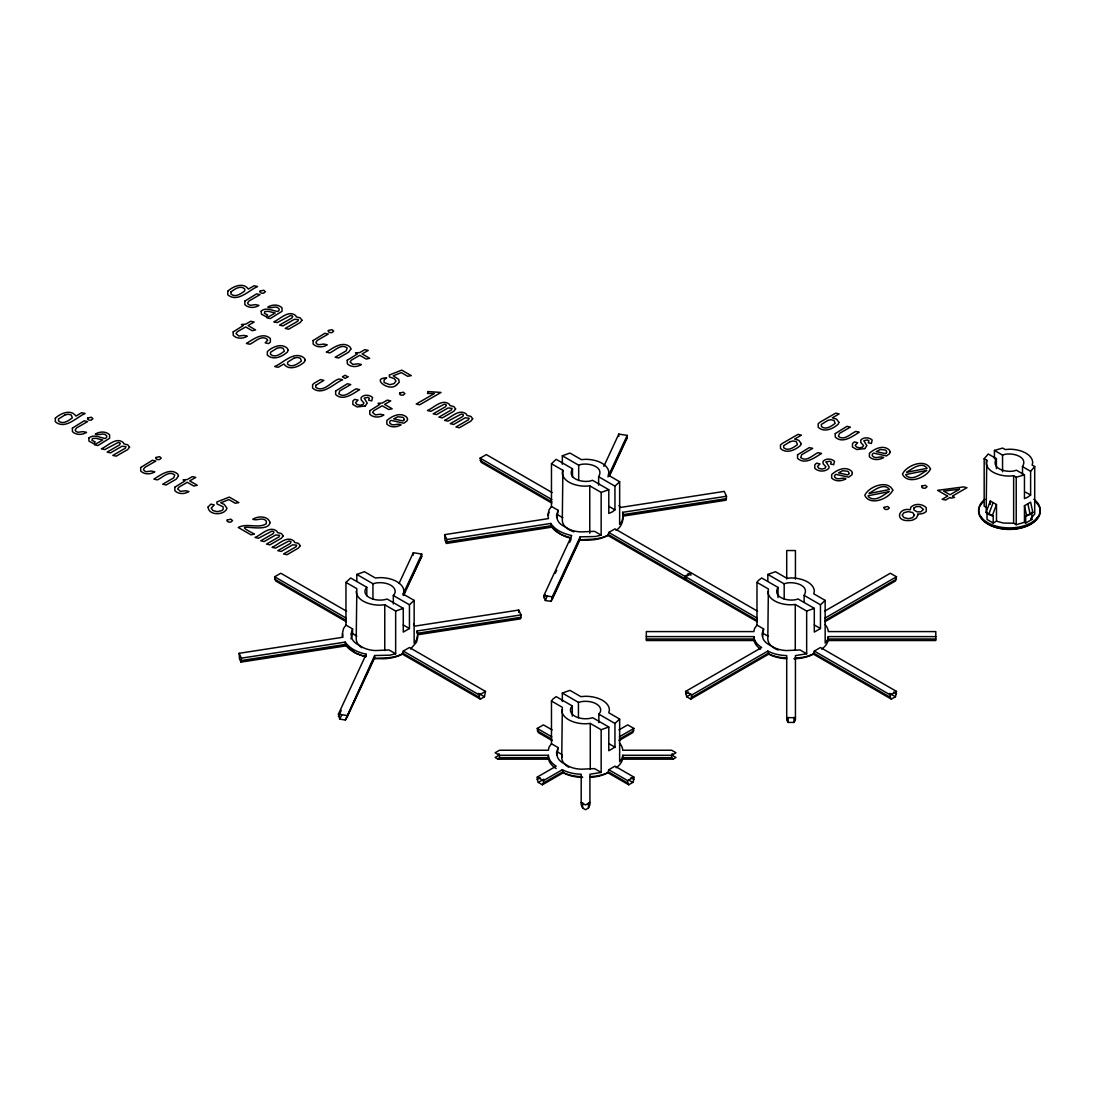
<?xml version="1.0" encoding="UTF-8"?>
<svg xmlns="http://www.w3.org/2000/svg" width="1095" height="1095" viewBox="0 0 1095 1095"><rect width="100%" height="100%" fill="white"/><g stroke="black" fill="none" stroke-linecap="round" stroke-linejoin="round"><path stroke-width="1.5" d="M342.27 636.482L342.844 633.964M361.802 647.692A23.83 13.756 0 0 1 356.217 638.85L356.847 588.672L345.965 582.389L350.66 577.982L366.784 587.29L366.784 595.762M350.989 638.85L352.576 633.663L352.576 628.927L345.965 625.108L345.965 582.389M417.838 636.482L416.552 642.122L410.557 649.048M572.507 477.242L572.507 468.769L556.164 459.325L551.469 463.746L562.871 470.316L562.31 472.739A23.255 13.427 0 0 0 585.565 486.166L589.767 485.851L601.155 492.421L608.793 489.711L608.793 513.445L612.283 511.899L614.952 509.887L614.952 486.153L619.647 481.745L608.259 475.162L608.806 472.739A23.255 13.427 0 0 0 585.565 459.311L581.363 459.64L569.975 453.056L562.337 455.766L562.337 464.253M557.068 517.689L558.094 510.27L551.469 506.451L551.469 463.746M562.871 470.316L562.31 520.207A23.255 13.427 0 0 0 573.931 531.828M568.716 767.225A23.83 13.756 0 0 1 561.735 757.494L562.351 707.315L551.469 701.033L552.838 699.13L556.164 696.625L572.288 705.933L572.288 716.103M557.068 754.989L558.094 747.57L551.469 743.751L551.469 701.033M561.735 757.494L562.351 754.784L558.094 752.32M619.51 743.081A29.387 16.959 0 0 1 622.768 750.239L671.632 750.239L675.985 752.758L671.632 755.276L622.768 755.276L622.056 758.397L619.647 761.75L619.647 719.045L608.779 712.763L609.395 710.039A23.83 13.756 0 0 0 585.565 696.283L580.843 696.639L569.975 690.356L562.337 693.067L562.337 701.539M778.162 650.019A23.255 13.427 0 0 1 767.814 638.85L768.375 588.959L756.987 582.389L758.356 580.487L761.682 577.982L778.011 587.413L778.011 597.583M762.585 636.332L763.598 628.927L756.987 625.108L756.987 582.389M935.814 636.619L828.285 636.619L827.56 639.754L825.165 643.107L825.165 600.388L813.763 593.818L814.324 591.396A23.255 13.427 0 0 0 791.069 577.968L786.867 578.283L775.479 571.713L767.841 574.423L767.841 581.199M996.395 468.646L996.395 458.668L988.265 453.987L984.172 458.737L986.746 460.228L986.198 462.651A23.255 13.427 0 0 0 1009.439 476.079L1013.641 475.75L1016.215 477.242L1024.455 474.874L1024.455 498.608L1027.945 497.062L1030.614 495.049L1030.614 471.315L1034.707 466.552L1032.147 465.074L1032.695 462.651A23.255 13.427 0 0 0 1009.439 449.224L1005.237 449.552L1002.678 448.06L994.438 450.428L994.438 458.901M986.746 460.228L986.198 510.106L986.978 513.582M347.512 645.626L240.996 662.105L241.365 658.163L239.121 653.304L342.981 637.235L342.27 634.101L343.556 628.462L345.965 625.108M570.988 538.302C564.089 536.577 556.89 533.197 553.016 526.969L446.5 543.448L446.883 539.52L444.625 534.647L548.499 518.578L547.774 515.458L549.06 509.805L551.469 506.451M413.472 624.164L414.868 626.107L518.729 610.052L520.987 614.911L520.618 618.839L417.482 634.799M618.976 505.52L620.372 507.464L724.247 491.395L726.505 496.254L726.122 500.196L622.987 516.142M402.371 654.112L480.349 699.13L484.455 696.749L485.482 691.41L409.448 647.515L403.275 651.073L402.371 654.112A29.25 16.89 0 0 1 382.963 658.752L373.942 658.506L345.404 720.004L339.779 719.141L338.382 714.173L366.209 654.208C358.311 652.483 349.88 649.034 345.24 642.094L241.365 658.163M607.876 772.755L628.722 784.786L632.828 782.419L633.854 779.448L633.854 777.08L614.952 766.158L608.793 769.73L607.876 772.755A29.25 16.89 0 0 1 590 777.354M895.477 696.749L896.504 691.41L820.47 647.515L814.297 651.073L813.393 654.112A29.25 16.89 0 0 1 793.971 658.752L795.435 657.958A29.387 16.959 0 0 0 814.297 653.441L890.331 697.351L891.357 699.13L895.477 696.749L889.592 693.354M986.006 512.487L990.332 500.976L996.491 504.535L996.491 521.152L993.206 523.04L987.033 519.482L987.033 512.364L986.006 512.487L993.206 515.923L993.206 523.04M993.001 502.988L988.689 514.499L993.206 515.923M992.179 516.046L996.491 504.535M499.019 753.675L498.047 755.824L495.132 757.494L498.047 759.177L549.43 759.177M542.408 784.786L543.435 783.007L562.337 772.098A29.387 16.959 0 0 0 581.199 776.615L582.649 777.395A29.25 16.89 0 0 1 563.241 772.755L542.408 784.786L538.288 782.419L537.262 779.448L537.262 777.08L543.435 780.639L562.337 769.73A29.387 16.959 0 0 0 581.199 774.233L581.199 804.811L582.649 808.028L585.565 809.711L588.467 808.028L589.918 804.811L589.918 774.233L601.155 772.44L601.155 729.722L590.273 723.439L585.565 723.795A23.83 13.756 0 0 1 561.735 710.039M399.032 583.484L413.308 552.729L421.726 554.043L421.726 556.411L403.891 594.859M338.382 716.541L341.229 710.395M339.779 719.141L341.927 714.529M345.404 720.004L374.641 655.508L389.834 655.18L395.651 653.783L395.651 611.065L384.769 604.796L380.047 605.152A23.83 13.756 0 0 1 356.217 591.396M403.165 594.01L421.726 554.043M403.193 595.461L405.342 590.848M406.765 587.782L421.726 556.411M346.8 717.855L374.641 657.876L374.641 655.508M601.155 492.421L601.155 535.14L595.338 536.523L580.145 536.851L580.145 539.233L552.304 599.198L550.908 601.36L545.296 600.484L543.886 595.529L571.727 535.551C563.815 533.826 555.398 530.391 550.744 523.451L446.883 539.52M603.824 466.374L618.812 434.085L627.23 435.386L627.23 437.767L609.395 476.202M543.886 597.897L545.31 594.818M555.302 573.287L556.739 570.221M569.578 542.545L571.001 539.465M545.296 600.484L547.432 595.872M552.304 599.198L552.304 596.83L580.145 536.851M607.971 476.9L627.23 435.386M550.908 601.36L579.447 539.862L589.918 539.315A29.387 16.959 0 0 0 608.793 534.798L684.827 578.694L685.853 580.473L607.876 535.455A29.25 16.89 0 0 1 588.467 540.095L579.447 539.862M609.422 475.271L625.122 441.449M618.962 729.913L627.695 724.876L633.854 728.435L632.828 732.582L618.935 740.603M646.324 636.619L753.866 636.619A29.387 16.959 0 0 0 761.682 647.515L685.634 691.41L686.661 696.749L690.781 699.13L691.807 694.969L767.841 651.073A29.387 16.959 0 0 0 786.716 655.59L786.716 720.045L788.167 722.413L793.971 722.413L795.435 720.045L795.435 655.59L806.659 653.783L806.659 611.065L795.271 604.495L791.069 604.81A23.255 13.427 0 0 1 767.814 591.396M824.535 611.229L890.331 573.232L896.504 576.791L895.477 580.952L824.85 621.714M625.834 439.916L627.23 437.767M366.784 587.29L365.456 589.137A15.111 8.719 0 0 0 383.962 599.814L387.165 599.061L403.275 608.355L403.275 632.089L409.448 628.53L409.448 604.796L414.143 600.388L403.261 594.12L403.891 591.396A23.83 13.756 0 0 0 380.047 577.626L375.339 577.996L364.457 571.713L356.819 574.423L356.819 581.199M352.576 628.927L350.989 634.101L351.563 636.619A20.668 11.935 0 0 0 356.819 643.956L362.992 647.515A20.668 11.935 0 0 0 375.695 650.553L389.026 649.965L395.651 653.783M393.324 603.975L393.324 595.488L394.652 593.654A15.111 8.719 0 0 0 376.146 582.964L372.943 583.731L356.819 574.423M572.507 468.769C566.074 479.473 585.031 483.661 592.45 480.281L608.793 489.711M558.094 510.27L556.493 515.458L557.068 517.976A20.668 11.935 0 0 0 562.337 525.313L568.497 528.871A20.668 11.935 0 0 0 581.199 531.91L594.544 531.321L601.155 535.14M598.609 485.195L598.609 476.722C605.056 466.005 586.099 461.816 578.68 465.211L562.337 455.766M572.288 705.933L570.96 707.781A15.111 8.719 0 0 0 589.48 718.471L592.669 717.704L608.793 727.012L608.793 750.746L614.952 747.187L614.952 723.453L619.647 719.045M551.469 743.751L549.06 747.105L548.349 750.239L499.498 750.239L495.132 752.758L499.498 755.276L548.349 755.276A29.387 16.959 0 0 0 556.164 766.158L537.262 777.08M558.094 747.57L556.493 752.758L557.068 755.276A20.668 11.935 0 0 0 562.337 762.599L568.497 766.158A20.668 11.935 0 0 0 581.199 769.196L594.544 768.608L601.155 772.44M598.842 722.618L598.842 714.145L600.156 712.297A15.111 8.719 0 0 0 581.65 701.608L578.447 702.374L562.337 693.067M778.011 587.413C771.578 598.13 790.535 602.305 797.954 598.924L814.297 608.355L814.297 632.089L820.47 628.53L820.47 604.796L825.165 600.388M756.987 625.108L754.578 628.462L753.866 631.582L646.324 631.582L646.324 640.534L754.907 640.534M763.598 628.927L762.01 634.101L762.585 636.619A20.668 11.935 0 0 0 767.841 643.956L774.014 647.515A20.668 11.935 0 0 0 786.716 650.553L800.048 649.965L806.659 653.783M804.127 602.14L804.127 595.365C810.56 584.648 791.603 580.473 784.184 583.854L767.841 574.423M996.395 458.668C989.948 469.385 1008.906 473.574 1016.324 470.179L1024.455 474.874M1022.497 474.929L1022.497 466.621C1028.93 455.917 1009.973 451.729 1002.555 455.109L994.438 450.428M498.047 759.177L499.498 757.644L499.498 755.276M373.942 658.506L384.413 657.958A29.387 16.959 0 0 0 403.275 653.441L479.323 697.351L480.349 699.13M365.21 406.012L367.236 403.083L364.197 398.156L367.756 397.362L369.302 398.251L368.645 400.195L371.752 400.893L372.546 397.485C369.658 394.624 363.868 394.323 361.104 397.54L361.213 399.921L363.951 402.987L362.938 404.575L360.022 405.259L356.956 404.52L355.588 402.645L358.065 400.113L354.643 399.346L352.918 400.948L352.823 404.452L357.162 406.943L365.155 406.026M864.831 448.594L866.857 445.665L863.818 440.737L867.391 439.944L868.937 440.833L868.267 442.777L871.374 443.475L872.181 440.067C869.279 437.206 863.49 436.905 860.725 440.122L860.848 442.503L863.585 445.569L862.559 447.157L859.643 447.841L856.577 447.102L855.209 445.227L857.686 442.695L854.278 441.928L852.54 443.53L852.444 447.034L856.783 449.525L864.79 448.621M396.541 384.934L399.223 382.264L398.744 379.349L393.214 375.818L401.331 372.628L407.668 376.283L411.282 375.626L401.742 370.124L389.259 375.051L389.478 376.967L394.255 378.624L396.007 381.087L394.063 383.647L389.765 384.673L384.112 382.511L384.085 379.801L386.686 377.939C370.411 377.707 389.478 392.503 396.5 384.947M616.061 530.404C622.234 526.531 624.054 519.03 622.631 512.323L726.505 496.254M1025.687 523.04L1024.455 522.329L1024.455 505.726L1030.614 502.167L1032.872 512.487L1025.687 515.923L1025.687 523.04L1031.846 519.482L1031.846 512.364L1032.872 512.487M607.876 535.455L608.793 532.43L614.952 528.871L691 572.767L684.827 576.326L608.793 532.43M64.865 415.005L58.473 418.974L58.569 421.028C62.853 424.901 68.752 420.576 72.311 417.838L71.202 414.937L68.082 414.225L64.947 414.95M276.857 348.347L270.479 352.316L270.575 354.383C274.859 358.257 280.744 353.931 284.317 351.194L283.194 348.292L280.087 347.567L276.953 348.306M293.939 358.202L287.561 362.185L287.643 364.238C291.927 368.112 297.826 363.786 301.385 361.049L300.276 358.147L297.156 357.422L294.021 358.161M346.266 621.714L275.653 580.952L274.626 576.791L280.785 573.232L346.595 611.229M551.784 503.07L481.157 462.295L480.13 458.148L486.289 454.589L552.099 492.572M790.001 441.737L783.623 445.706L783.719 447.759C787.989 451.633 793.889 447.321 797.447 444.584L796.339 441.682L793.218 440.957L790.084 441.682M827.697 420.507L821.318 424.477L821.414 426.53C825.698 430.403 831.584 426.092 835.156 423.354L834.034 420.439L830.927 419.727L827.793 420.453M403.275 651.073L479.323 694.969L485.482 691.41M757.288 621.714L686.661 580.952L685.634 576.791L691.807 573.232L757.603 611.229M552.181 740.603L538.288 732.582L537.262 728.435L543.435 724.876L552.154 729.913M537.262 779.448L540.177 777.765M685.634 693.792L688.563 692.095M538.288 782.419L543.845 779.202M686.661 696.749L691.082 694.203M619.318 736.826L633.854 728.435M824.85 618.169L896.504 576.791M619.318 739.193L633.854 730.803M691.807 697.351L767.841 653.441A29.387 16.959 0 0 0 786.716 657.958M824.85 620.536L896.504 579.173M690.781 699.13L768.758 654.112A29.25 16.89 0 0 0 786.621 658.711M589.918 802.443L585.565 804.962L581.199 802.443M608.793 769.73L627.695 780.639L633.854 777.08M621.686 759.177L673.083 759.177L675.985 757.494L673.083 755.824L672.111 753.675M814.297 651.073L890.331 694.969L896.504 691.41M403.275 608.355L395.651 611.065M814.297 608.355L806.659 611.065M1025.687 515.923L1030.203 514.499L1027.945 504.179M1024.455 522.329L1016.215 524.697L1013.641 523.218L1003.431 523.082L996.491 521.152M608.793 727.012L601.155 729.722M446.883 541.888L550.744 525.819C555.124 532.389 562.994 535.852 570.454 537.631M622.631 514.705L726.505 498.636M520.987 617.279L417.127 633.348L417.127 630.98L520.987 614.911M241.365 660.531L345.24 644.462C349.88 651.415 358.311 654.851 366.209 656.576L366.209 654.208M646.324 639.001L753.866 639.001A29.387 16.959 0 0 0 760.477 649.089M821.661 649.089A29.387 16.959 0 0 0 828.285 639.001L935.814 639.001M827.231 640.534L935.814 640.534L935.814 631.582L828.285 631.582A29.387 16.959 0 0 0 825.014 624.437M786.716 717.677L795.435 717.677M499.498 757.644L548.349 757.644A29.387 16.959 0 0 0 556.164 768.539M616.157 767.746A29.387 16.959 0 0 0 622.768 757.644L671.632 757.644L673.083 759.177M543.886 595.529L552.304 596.83M338.382 714.173L346.8 715.473M365.47 656.959L355.41 653.085L348.292 646.721M1022.497 466.621L1030.614 471.315M1025.687 492.202L1030.614 495.049M1031.846 519.482L1030.614 518.77L1034.707 514.02L1034.707 466.552M986.746 507.683L984.172 506.205L984.172 458.737M598.609 476.722L614.952 486.153M804.127 595.365L820.47 604.796M608.793 506.328L614.952 509.887M814.297 624.971L820.47 628.53M688.071 573.451L691 575.135M893.575 692.095L896.504 693.792M480.13 458.148L551.784 499.512M685.634 576.791L757.288 618.169M480.13 460.516L551.784 501.88M685.634 579.173L757.288 620.536M813.393 654.112L891.357 699.13M558.094 515.02L562.871 517.771M763.598 633.663L768.375 636.428M685.634 691.41L691.807 694.969M393.324 595.488L409.448 604.796M598.842 714.145L614.952 723.453M403.275 624.971L409.448 628.53M608.793 743.614L614.952 747.187M630.953 777.765L633.854 779.448M478.57 693.354L484.455 696.749M628.667 780.01L632.828 782.419M274.626 576.791L346.28 618.169M537.262 728.435L551.812 736.826M274.626 579.173L346.28 620.536M537.262 730.803L551.812 739.193M628.722 784.786L627.695 783.007L608.793 772.098A29.387 16.959 0 0 1 589.918 776.615M352.576 633.663L356.847 636.127M768.758 654.112L767.841 651.073M563.241 772.755L562.337 769.73M446.5 543.448L444.994 540.205L444.625 534.647M240.996 662.105L239.49 658.861L239.121 653.304M622.631 512.323L623.342 515.458L622.056 521.097L619.647 524.464L619.647 481.745M417.127 630.98L417.838 634.101L416.552 639.754L414.143 643.107L414.143 600.388M1024.455 505.726L1026.713 516.046M1016.215 477.242L1016.215 524.697M1013.641 475.75L1013.641 523.218M1002.555 455.109L1002.555 471.726M990.332 500.976L990.332 504.302M890.331 694.969L890.331 697.351M828.285 636.619L828.285 639.001M795.435 579.063L795.435 550.539L786.716 550.539L786.716 579.063M795.271 604.495L795.271 650.266M793.971 717.389L793.971 722.413M788.167 717.389L788.167 722.413M784.184 583.854L784.184 599.116M753.866 636.619L753.866 639.001M684.827 576.326L684.827 578.694M671.632 755.276L671.632 757.644M627.695 780.639L627.695 783.007M622.768 755.276L622.768 757.644M618.812 434.085L618.812 436.453M590.273 723.439L590.273 769.21M589.767 485.851L589.767 533.306M588.467 802.922L588.467 808.028M582.649 802.922L582.649 808.028M578.68 465.211L578.68 480.459M578.447 702.374L578.447 717.636M550.744 523.451L550.744 525.819M548.349 755.276L548.349 757.644M543.435 780.639L543.435 783.007M518.729 610.052L518.729 612.42M479.323 694.969L479.323 697.351M413.308 552.729L413.308 555.11M384.769 604.796L384.769 650.553M372.943 583.731L372.943 598.979M345.24 642.094L345.24 644.462M548.349 515.307A29.387 16.959 0 0 1 549.06 512.186M1033.885 499.279A30.811 17.78 0 0 1 1030.258 523.218A30.811 17.78 0 0 1 988.634 523.218A30.811 17.78 0 0 1 985.007 499.279M1036.116 502.4A30.811 17.78 0 0 1 1014.791 528.817A30.811 17.78 0 0 1 979.108 508.203M979.683 506.698A30.811 17.78 0 0 1 982.762 502.4M1037.786 516.867A29.346 16.945 0 0 1 1009.439 529.419A29.346 16.945 0 0 1 981.106 516.867M917.815 515.102L916.364 518.044L913.49 519.728A8.212 4.736 0 0 1 908.398 520.577C894.259 521.206 898.557 507.067 910.342 509.777L910.807 507.245C914.845 503.166 922.154 503.714 926.165 507.574L926.315 511.201A7.911 4.572 0 0 1 918.924 514.034L917.596 513.966L917.815 515.102M892.808 490.136C889.181 498.731 869.964 506.424 864.776 495.378C868.403 486.782 887.621 479.076 892.808 490.136M930.504 468.893C926.876 477.502 907.659 485.195 902.472 474.149C906.112 465.553 925.33 457.847 930.504 468.893M208.118 506.985C208.187 515.663 224.598 515.704 226.98 508.258L224.27 504.412L220.779 502.783L228.91 499.594L235.233 503.248L238.861 502.605L229.307 497.089L216.824 502.016L217.043 503.946L223.065 506.766L223.188 509.367L221.642 510.626L217.33 511.652L213.005 510.612L211.225 508.121L214.264 504.904L210.842 504.138L208.118 506.985M270.027 522.479C268.33 535.428 225.529 519.098 254.423 534.059L251.015 534.839L238.272 527.475C247.073 522.657 258.269 528.926 266.29 523.766L266.304 521.097C262.554 516.58 257.174 521.22 252.794 519.249C257.818 515.868 268.001 515.731 270.027 522.479M428.022 391.558L427.529 393.461L434.387 393.543L416.209 404.028L419.631 404.808L441.025 392.448L428.022 391.558M230.908 291.995L231.004 294.049C235.288 297.922 241.174 293.611 244.746 290.873L244.705 288.861C240.407 284.919 234.494 289.231 230.908 291.995M826.123 461.967L829.161 466.908L828.682 468.496C825.041 472.068 818.307 471.863 814.748 468.263L814.831 464.759L816.569 463.171L819.991 463.938L817.513 466.47L818.868 468.332L821.948 469.084L824.85 468.386L825.876 466.812L823.139 463.732L823.029 461.365C825.794 458.148 831.584 458.435 834.472 461.296L833.678 464.704L830.571 464.02L831.228 462.063L829.681 461.173L826.123 461.967M407.532 419.18L406.998 420.904L403.836 423.217L391.093 420.384A4.613 2.655 0 0 0 389.998 423.313C393.119 426.927 397.485 422.738 401.071 424.805C396.855 427.447 390.518 427.816 386.836 424.08L386.836 420.576C391.942 415.895 401.003 411.706 406.888 417.4L407.532 419.18M852.375 473.136L851.855 474.874L848.68 477.174L835.95 474.354A4.613 2.655 0 0 0 834.855 477.283C837.962 480.897 842.329 476.708 845.915 478.775C841.699 481.417 835.362 481.773 831.68 478.036L831.68 474.532C836.785 469.851 845.86 465.662 851.746 471.356L852.375 473.136M890.084 451.906L889.551 453.631L886.389 455.944L873.646 453.111A4.613 2.655 0 0 0 872.551 456.04C875.671 459.654 880.038 455.465 883.624 457.532C879.408 460.174 873.071 460.543 869.389 456.807L869.389 453.303C874.494 448.621 883.555 444.433 889.441 450.127L890.084 451.906M914.434 515.211L912.559 517.689L908.33 518.674L904.005 517.634L902.184 515.129L903.977 512.665L908.193 511.611L912.765 512.569L914.434 515.211M72.407 428.09L72.421 431.594C76.075 435.29 82.344 435.085 86.519 432.388L83.11 431.622L78.087 432.265A4.599 2.655 0 0 1 75.227 429.829L76.554 427.953L87.559 421.602L84.137 420.836L72.407 428.09M140.694 467.51L140.707 471.028C144.362 474.724 150.631 474.518 154.806 471.808L151.384 471.042L146.374 471.685A4.599 2.655 0 0 1 143.5 469.249L144.841 467.387L155.846 461.036L152.424 460.256L140.694 467.51M178.458 475.969L176.158 479.199L166.153 484.975L162.731 484.209L173.735 477.858L174.735 474.984C169 470.138 162.361 477.762 157.324 479.884L153.916 479.117C160.459 475.079 170.478 467.25 177.869 474.217L178.458 475.969M174.83 487.22L174.858 490.738C178.499 494.434 184.768 494.228 188.942 491.532L185.534 490.752L180.442 491.381L177.65 488.959L178.991 487.097L187.313 482.293L193.815 486.043L197.237 485.263L189.695 480.91L195.786 477.393L192.378 476.626L187.313 479.542L183.098 479.856L184.945 480.91L174.83 487.22M233.194 331.867L233.208 335.385C236.862 339.08 243.131 338.875 247.306 336.179L243.898 335.398L238.806 336.028L236.014 333.605L237.341 331.744L245.677 326.94L252.178 330.69L255.587 329.91L248.045 325.557L254.149 322.039L250.741 321.273L245.677 324.188L241.461 324.503L243.295 325.557L233.194 331.867M244.828 301.111L244.856 304.629C248.497 308.325 254.779 308.119 258.954 305.423L255.532 304.643L250.509 305.3A4.599 2.655 0 0 1 247.648 302.85L248.989 300.988L259.994 294.637L256.572 293.871L244.828 301.111M288.026 350.181L287.451 351.947C282.346 356.669 273.23 360.789 267.331 355.081L267.331 351.577C272.45 346.882 281.538 342.708 287.438 348.429L288.026 350.181M313.115 340.545L313.143 344.049C316.784 347.745 323.052 347.539 327.241 344.843L323.819 344.076L318.796 344.72A4.599 2.655 0 0 1 315.935 342.283L317.276 340.408L328.267 334.057L324.859 333.291L313.115 340.545M335.617 391.011L335.645 394.515C343.036 401.482 353.055 393.666 359.598 389.615L356.176 388.848C351.153 390.929 344.514 398.621 338.807 393.776L339.779 390.874L350.77 384.523L347.361 383.756L335.617 391.011M347.266 360.255L347.293 363.759C350.934 367.455 357.203 367.249 361.377 364.553L357.969 363.786L352.877 364.416L350.085 361.993L351.413 360.118L359.749 355.314L366.25 359.064L369.658 358.298L362.116 353.945L368.221 350.427L364.813 349.647L359.749 352.576L355.533 352.877L357.367 353.945L347.266 360.255M350.879 349.004L348.58 352.234L338.574 358.01L335.166 357.23L346.157 350.879L347.17 348.018C341.435 343.173 334.796 350.797 329.759 352.918L326.337 352.138C332.88 348.1 342.899 340.285 350.29 347.238L350.879 349.004M369.768 410.721L369.781 414.238C373.436 417.934 379.705 417.729 383.88 415.019L380.458 414.252L375.366 414.882L372.587 412.459L373.915 410.598L382.251 405.78L388.752 409.544L392.161 408.763L384.619 404.411L390.723 400.893L387.301 400.113L382.251 403.042L378.035 403.343L379.869 404.411L369.768 410.721M797.543 454.822L797.571 458.34C804.962 465.307 814.981 457.477 821.51 453.439L818.102 452.659C813.079 454.74 806.44 462.446 800.732 457.587L801.704 454.699L812.695 448.348L809.287 447.581L797.543 454.822M801.17 443.571L800.596 445.323C795.476 450.059 786.374 454.179 780.475 448.471L780.475 444.967L782.213 443.489L798.022 434.373L801.43 435.139L794.628 439.068L798.83 440.341L801.17 443.571M838.866 422.341L838.291 424.093C833.185 428.829 824.07 432.949 818.17 427.228L818.17 423.738L819.909 422.259L835.718 413.13L839.126 413.91L832.337 417.825L836.539 419.111L838.866 422.341M835.252 433.593L835.266 437.097C842.657 444.064 852.677 436.248 859.219 432.196L855.797 431.43C850.788 433.511 844.149 441.203 838.428 436.357L839.4 433.456L850.404 427.105L846.982 426.338L835.252 433.593M913.942 507.984L914.01 510.037L917.131 511.844L920.717 511.885L923.509 509.476L920.074 506.629L916.405 506.561L913.942 507.984M267.563 340.353L265.182 342.817L268.59 343.597L270.356 342.105L270.383 338.588C262.992 331.607 252.959 339.423 246.416 343.474L249.824 344.241C254.861 342.133 261.5 334.481 267.235 339.34L267.563 340.353M315.757 385.33L315.784 387.343C323.805 393.132 331.867 380.731 339.108 378.993L342.516 379.76C333.907 383.442 322.409 396.486 312.595 388.068L312.623 384.578L314.347 383.099L320.438 379.595L323.846 380.362L315.757 385.33M88.763 438.137L88.982 441.162L93.855 443.735L95.197 441.928L91.966 440.299L92.391 438.547L95.881 438.301L102.779 439.971L94.444 444.775L97.866 445.555L109.596 438.301L109.596 434.811C105.928 431.06 99.577 431.43 95.361 434.072C98.961 436.138 103.313 431.95 106.434 435.564A4.613 2.655 0 0 1 105.339 438.493C100.206 437.822 93.362 433.702 88.763 438.137M261.199 311.172L261.418 314.183L266.277 316.77L267.632 314.963L264.401 313.334L264.826 311.569L268.316 311.322L275.201 313.006L266.879 317.81L270.287 318.577L282.031 311.336L282.031 307.832C278.349 304.095 272.012 304.465 267.796 307.093C271.382 309.16 275.748 304.971 278.869 308.585A4.613 2.655 0 0 1 277.774 311.514C272.71 310.87 265.715 306.709 261.199 311.172M55.325 418.235L55.325 421.726C65.084 430.089 76.54 417.195 85.109 413.486L81.687 412.719L75.925 416.059C71.052 408.846 60.293 413.362 55.325 418.235M227.76 291.256L227.76 294.76C237.519 303.11 248.976 290.216 257.544 286.52L254.122 285.754L248.346 289.08C243.487 281.867 232.729 286.397 227.76 291.256M305.108 360.05L304.533 361.802C299.565 366.661 288.806 371.191 283.947 363.978L278.171 367.304L274.749 366.538C283.318 362.842 294.774 349.948 304.533 358.298L305.108 360.05M347.895 376.831L345.13 378.432L342.393 376.858L345.158 375.257L347.895 376.831M87.641 418.085L87.627 419.303L89.106 420.165L91.213 420.151L92.938 418.673L91.255 417.209L87.641 418.085M155.928 457.518L155.914 458.723L157.393 459.585L159.5 459.571L161.225 458.093L159.541 456.629L155.928 457.518M260.076 291.119L260.062 292.338L261.541 293.186L263.649 293.186L265.373 291.694L263.69 290.23L260.076 291.119M227.212 520.043L227.199 521.261L228.677 522.123L230.785 522.11L232.51 520.631L230.826 519.167L227.212 520.043M328.363 330.539L328.336 331.758L329.828 332.62L331.936 332.606L333.66 331.128L331.977 329.663L328.363 330.539M399.648 393.078L399.634 394.296L401.112 395.144L403.22 395.144L404.945 393.653L403.261 392.188L399.648 393.078M884.062 507.355L884.048 508.573L885.54 509.435L887.648 509.421L889.359 507.943L887.689 506.479L884.062 507.355M921.771 486.125L921.757 487.343L923.236 488.192L925.343 488.192L927.068 486.714L925.385 485.249L921.771 486.125M129.525 447.171L127.773 449.497L116.234 456.163L112.826 455.397L125.35 448.17L125.98 446.637L122.024 446.24L110.527 452.865L107.105 452.098L119.642 444.871L120.258 443.324A2.258 1.3 0 0 0 118.068 442.517L104.805 449.566L101.397 448.786C107.748 446.117 116.138 436.481 123.365 442.613L123.776 443.858L127.786 444.83L129.525 447.171M301.96 320.205L300.208 322.532L288.669 329.198L285.248 328.418L297.785 321.205L298.415 319.658L294.459 319.275L282.948 325.899L279.54 325.119L292.064 317.906L292.693 316.359A2.258 1.3 0 0 0 290.49 315.538L277.24 322.587L273.818 321.82C280.169 319.151 288.56 309.502 295.801 315.647L296.211 316.879L300.222 317.865L301.96 320.205M283.167 535.879L281.415 538.206L269.876 544.872L266.468 544.092L278.992 536.879L279.622 535.332L275.666 534.949L264.169 541.573L260.747 540.793L273.285 533.58L273.914 532.033A2.258 1.3 0 0 0 271.711 531.212L258.447 538.275L255.039 537.494C261.39 534.825 269.781 525.176 277.008 531.321L277.418 532.567L281.429 533.539L283.167 535.879M300.235 545.734L298.483 548.061L286.958 554.727L283.537 553.961L296.074 546.733L296.69 545.187L292.748 544.804L281.237 551.428L277.829 550.648L290.353 543.435L290.983 541.888A2.258 1.3 0 0 0 288.779 541.067L275.529 548.13L272.108 547.349C278.458 544.68 286.849 535.031 294.09 541.176L294.5 542.422L298.497 543.394L300.235 545.734M455.602 408.914L453.85 411.241L442.312 417.893L438.903 417.127L451.427 409.913L452.057 408.367L448.101 407.97L436.59 414.594L433.182 413.828L445.706 406.615L446.336 405.068A2.258 1.3 0 0 0 444.132 404.247L430.882 411.296L427.461 410.529C433.812 407.86 442.202 398.21 449.443 404.356L449.853 405.588L453.864 406.574L455.602 408.914M472.67 418.769L470.918 421.096L459.38 427.748L455.972 426.982L468.496 419.768L469.125 418.222L465.17 417.825L453.672 424.449L450.25 423.683L462.788 416.47L463.404 414.923A2.258 1.3 0 0 0 461.214 414.102L447.951 421.151L444.543 420.384C450.894 417.715 459.284 408.065 466.511 414.211L466.922 415.443L470.932 416.428L472.67 418.769M403.85 420.124L402.974 420.945L393.694 418.892L397.855 416.757L402.7 417.291A4.585 2.655 0 0 1 403.85 420.124M848.707 474.094L847.831 474.915L838.537 472.848L842.712 470.713L847.557 471.247A4.585 2.655 0 0 1 848.707 474.094M886.402 452.851L885.526 453.672L876.246 451.619L880.407 449.484L885.253 450.018A4.585 2.655 0 0 1 886.402 452.851M888.88 491.696C883.323 495.104 875.206 502.427 868.609 496.911L868.089 495.748L888.88 491.696M926.589 470.467C921.018 473.875 912.901 481.198 906.318 475.682L905.784 474.518L926.589 470.467M869.827 492.942L869.006 493.516L889.441 489.533C884.473 482.498 874.727 489.793 869.827 492.942M907.522 471.712L906.701 472.287L927.15 468.304C922.168 461.255 912.422 468.55 907.522 471.712M947.613 496.117L942.138 499.279L945.56 500.045L949.995 497.486L951.172 498.157L954.58 497.39L952.363 496.117L966.94 487.699L963.532 486.919L937.594 490.327L947.613 496.117M959.521 489.246L949.995 494.748L943.671 491.094L959.521 489.246"/></g></svg>
